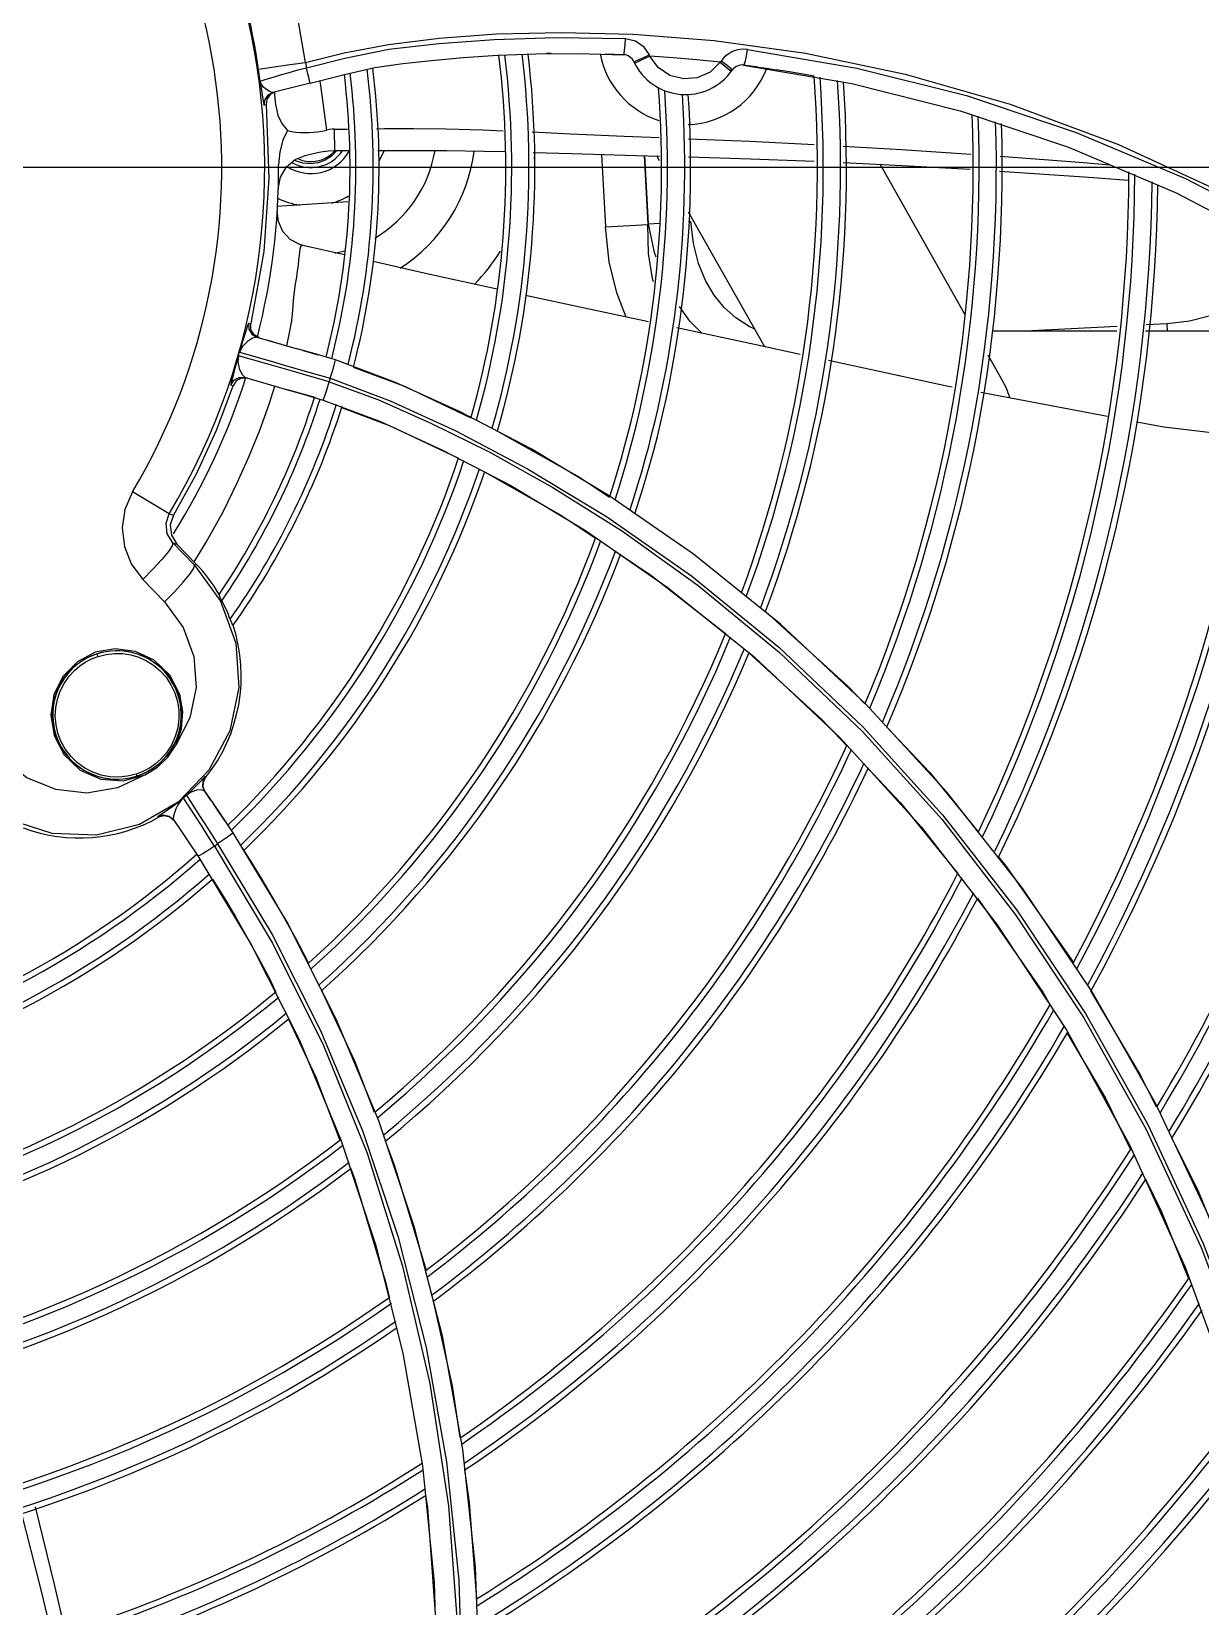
# Model space of a CAD drawing. Header units: metres. Extents: x -367 to 374, y -238 to 224.
# Drawn here: x 350.6291 to 350.7266, y 176.5945 to 176.7259 of the extents above; entities that cross this region are included whole.
import ezdxf
from ezdxf.enums import TextEntityAlignment as Align

# ---------------------------------------------------------------- set-up
doc = ezdxf.new("R2010")
doc.units = ezdxf.units.M
for name, color, linetype in [('ELE-ALIMENTADORES', 160, 'Continuous'), ('LA_BAU_BASES GERAIS_R00$0$ARQ-XREF-ATT', 8, 'Continuous'), ('LA_BAU_BASES GERAIS_R00$0$BASE', 253, 'Continuous'), ('LA_BAU_BASES GERAIS_R00$0$dutos', 31, 'Continuous')]:
    doc.layers.add(name, color=color, linetype=linetype)
doc.styles.add('LA_BAU_BASES GERAIS_R00$0$R60-125-RS', font='romans.shx', dxfattribs={"height": 0.19})
doc.styles.add('LA_BAU_BASES GERAIS_R00$0$R80-100-RS', font='romans.shx', dxfattribs={"height": 0.203})

# ---------------------------------------------------------------- blocks, each defined once
blk = doc.blocks.new('LA_BAU_BASES GERAIS_R00$0$A$C2E3D5B4E')
at = {"layer": 'LA_BAU_BASES GERAIS_R00$0$dutos', "color": 251}
for p, q in [((-16.08210704929115, -1.224286233444843), (-16.07672881059489, -1.224158652324775)), ((-16.07672881059489, -1.224158652324775), (-16.07072268141201, -1.224303552992467)), ((-16.07072268141201, -1.224303552992467), (-16.06395352254867, -1.224827717185406)), ((-16.06395352254867, -1.224827717185406), (-16.05633081612768, -1.225899290889799)), ((-16.10197000985363, -1.227225797603467), (-16.09936262245401, -1.226843598948733)), ((-16.09936262245401, -1.226843598948733), (-16.09804202439727, -1.226660664911549)), ((-16.09804203283602, -1.226660691649784), (-16.09797594110796, -1.227128764614179)), ((-16.09480582853621, -1.227670594648487), (-16.09226344811577, -1.227095263056697)), ((-16.08201142644793, -1.226061652122269), (-16.07883720121163, -1.225944403534129)), ((-16.07755531759631, -1.225922709286067), (-16.07793389097696, -1.225927589888386)), ((-16.07152110691777, -1.226016988860181), (-16.07301415189613, -1.225963675683204)), ((-16.06984566373103, -1.226258089440023), (-16.06936302837084, -1.226036335926153)), ((-16.06931680190064, -1.226132712550395), (-16.06936166711102, -1.226037264322883)), ((-16.06861938781049, -1.22708252851379), (-16.06931883863672, -1.226131794373657)), ((-16.06337593244825, -1.226552233636255), (-16.06344091749907, -1.2266466273947)), ((-16.06287726934306, -1.226915580294815), (-16.06337760180213, -1.226550824248704)), ((-16.06311399137985, -1.226235817372697), (-16.06337593244825, -1.226552233636255)), ((-16.06028952739325, -1.227046376722399), (-16.06149331226152, -1.226882961636591)), ((-16.06149331140386, -1.226882955753069), (-16.0524755032975, -1.228419620525244)), ((-16.06028952724137, -1.227046368517847), (-16.05957908234996, -1.227149072845066)), ((-16.05957908234996, -1.227149072845066), (-16.05878697997241, -1.227268307882412)), ((-16.10183046985912, -1.228242571253475), (-16.10174269892559, -1.228817719619371)), ((-16.0976749349602, -1.228392222889568), (-16.10077017841468, -1.229162541457924)), ((-16.09767501865326, -1.228391997584993), (-16.09480582853621, -1.227670594648487)), ((-16.09685859092133, -1.228252532347767), (-16.09680142250454, -1.228587195538864)), ((-16.06263912453232, -1.227303365025989), (-16.06253697045804, -1.227433235108663)), ((-16.05562163132709, -1.227802036254332), (-16.05656586794794, -1.227633008751297)), ((-16.0524755032975, -1.228419620525244), (-16.04343251409864, -1.230696003836499)), ((-16.10127064226981, -1.229714740161114), (-16.10133810035404, -1.230178806349329)), ((-16.09680142250454, -1.228587195538864), (-16.09630710601277, -1.232320648945176)), ((-16.10151994334456, -1.230223698382986), (-16.10133810035404, -1.230178806349329)), ((-16.04343251409864, -1.230696003836499), (-16.0343968305524, -1.233733027190908)), ((-16.0956396757615, -1.232232378969172), (-16.09454000168171, -1.232217742996625)), ((-16.0343968305524, -1.233733027190908), (-16.02540511824736, -1.237552243137259)), ((-16.09763427675898, -1.235124108232128), (-16.09827879654449, -1.235063551841165)), ((-16.09543417420173, -1.234008225703917), (-16.09587388513091, -1.234469889207219)), ((-16.09560391984223, -1.234007785785877), (-16.09443249874857, -1.234010821676463)), ((-16.09149788306695, -1.234007542876213), (-16.09194718721164, -1.234928752890198)), ((-16.0733464968539, -1.234333274204516), (-16.07302974599725, -1.24037724060662)), ((-16.06980066234337, -1.234436663936947), (-16.06949902895303, -1.240192171864408)), ((-16.06943161973231, -1.240118829609571), (-16.06972930570055, -1.234438642961038)), ((-16.06852448590871, -1.234860564026974), (-16.06874807355598, -1.234465856730537)), ((-15.81678075973832, -1.235418544163338), (-16.42738234087392, -1.235418544163338)), ((-16.10032366759333, -1.237208918675321), (-16.10012650945464, -1.236222232844455)), ((-16.04299724410384, -1.247715756590594), (-16.05010924000408, -1.235160695169441)), ((-16.02540511824736, -1.237552243137259), (-16.01649685823031, -1.242175799303084)), ((-16.09451589332912, -1.238303396956951), (-16.10044775187635, -1.238688160582285)), ((-16.07302974461982, -1.24037726695741), (-16.06949902591487, -1.240192229831052)), ((-16.06949902895303, -1.240192171864408), (-16.06943161973231, -1.240118829609571)), ((-16.06943168877888, -1.240117512131008), (-16.06847318041855, -1.240067278836875)), ((-16.05972820355373, -1.250388956733048), (-16.0660956536517, -1.239148268715951)), ((-16.06609408612621, -1.239942595789842), (-16.06590105760597, -1.239932479593961)), ((-16.09827194651416, -1.24192518605804), (-16.09827982087427, -1.241923419006241)), ((-16.09480237232219, -1.242723887966065), (-16.09827962224017, -1.241923470020708)), ((-16.10280600639908, -1.24840370564624), (-16.10261308904273, -1.2484589280254)), ((-16.1026017122158, -1.248961827651044), (-16.10261309997031, -1.248458974062203)), ((-16.03035955338737, -1.249091352565927), (-16.04072094791263, -1.249091352565927)), ((-16.03032872936956, -1.248689456296859), (-16.03799736702604, -1.249091352565927)), ((-16.01836564392488, -1.249091352565927), (-16.02796254108171, -1.249091352565927)), ((-16.02614814622484, -1.248470361216903), (-16.02791761641583, -1.248563095222096)), ((-16.02611562850279, -1.249091352565927), (-16.02614820883628, -1.248470364499269)), ((-16.10357165259256, -1.250835416998314), (-16.10092526607787, -1.251596528601738)), ((-16.10210809253522, -1.249594667274039), (-16.09874208373276, -1.250561948678921)), ((-16.10005568732004, -1.250184305839582), (-16.10118033459185, -1.249860619470098)), ((-16.09824265103634, -1.250702996179541), (-16.09703370290754, -1.251046033231148)), ((-16.10128663574642, -1.251808746702125), (-16.10365678305971, -1.251132246117493)), ((-16.09053125858463, -1.253355905296019), (-16.09555519130527, -1.251474890035468)), ((-16.03993782640691, -1.253116656380087), (-16.04109668911406, -1.251070874480035)), ((-16.10382687029687, -1.253234262925332), (-16.10410287352079, -1.253654567376259)), ((-16.10338312805925, -1.253001869926891), (-16.10382687029687, -1.253234262925332)), ((-16.10288032515155, -1.253014291499028), (-16.10338312805925, -1.253001869926891)), ((-16.10307378108018, -1.252958875947741), (-16.09955233025721, -1.253969837956618)), ((-16.09598905741632, -1.253015735181805), (-16.09607214166454, -1.253304027154343)), ((-16.10410287352079, -1.253654567376259), (-16.1042957942368, -1.253599232255226)), ((-16.09723592486989, -1.254627333322503), (-16.09955233025721, -1.253969837956618)), ((-16.03113698730658, -1.256201186419901), (-16.04169036247959, -1.254198531056034)), ((-16.07271832696051, -1.262816020234538), (-16.07923413843719, -1.258905684814351)), ((-16.1094230014246, -1.264319070892896), (-16.1124965810036, -1.262486558621902)), ((-16.06568673133825, -1.267687597920201), (-16.07271832696051, -1.262816020234538)), ((-16.10942303833326, -1.264319138789403), (-16.10906461645482, -1.264431526117448)), ((-16.07468755412128, -1.265710981491509), (-16.0678686408346, -1.270426721343654)), ((-16.10912865815953, -1.266736998026943), (-16.10878383249155, -1.266841903319516)), ((-16.10732318941109, -1.268600920184952), (-16.10912865815953, -1.266736998026943)), ((-16.10720002613834, -1.268481982811579), (-16.10878383249155, -1.266841903319516)), ((-16.0584096517091, -1.27353815601208), (-16.06568673133825, -1.267687597920201)), ((-16.10732318941109, -1.268600920184952), (-16.10720002614516, -1.268481982802484)), ((-16.11163805226352, -1.269788617038728), (-16.10981799319234, -1.271667601904198)), ((-16.0678686408346, -1.270426721343654), (-16.0606175547432, -1.276256259607806)), ((-16.10981799320643, -1.271667601888737), (-16.10896994742052, -1.270811640303407)), ((-16.05129594649725, -1.280190249282612), (-16.0584096517091, -1.27353815601208)), ((-16.11392413373324, -1.275573585950667), (-16.11559060792251, -1.275874023965741)), ((-16.0606175547432, -1.276256259607806), (-16.05343179120791, -1.283008447773398)), ((-16.04454045776947, -1.287541672728082), (-16.05129594649725, -1.280190249282612)), ((-16.10888431462672, -1.28362579639969), (-16.10839384885003, -1.282260901402594)), ((-16.05343179120791, -1.283008447773398), (-16.04666358567283, -1.290451094271418)), ((-16.11684350584756, -1.285691557859252), (-16.11513070405135, -1.286447844889778)), ((-16.11325439710754, -1.286587258084808), (-16.11142856365177, -1.286082961737236)), ((-16.11249335732646, -1.286305625328794), (-16.11212685064538, -1.286200899826042)), ((-16.11142856365177, -1.286082961737236), (-16.11040712214754, -1.285455761589844)), ((-16.10611384493996, -1.285699581888991), (-16.10868646786457, -1.288367104881843)), ((-16.10638847240716, -1.286317216594114), (-16.10644191554911, -1.286243567878671)), ((-16.11513070405135, -1.286447844889778), (-16.11325439710754, -1.286587258084808)), ((-16.10642623820786, -1.287519081180733), (-16.10659190555043, -1.287125216663924)), ((-16.10611850559599, -1.287958700882598), (-16.10642742405844, -1.287519916057761)), ((-16.03823725613438, -1.295538705769729), (-16.04454045776947, -1.287541672728082)), ((-16.10769887833067, -1.288239855496329), (-16.10688550728946, -1.289526774394005)), ((-16.10595158004116, -1.288200754807519), (-16.10611850559599, -1.287958700882598)), ((-16.105454989794, -1.288920845985274), (-16.10567180443149, -1.288606449341103)), ((-16.10475583541711, -1.289957210592263), (-16.105454989794, -1.288920845985274)), ((-16.11036188358867, -1.289568155989116), (-16.11031373547075, -1.289638175158586)), ((-16.10984411603977, -1.289510788447558), (-16.11031373547075, -1.289638175158586)), ((-16.10937165283667, -1.289619269373986), (-16.10984411603977, -1.289510788447558)), ((-16.1090044973821, -1.289938862236056), (-16.10937165283667, -1.289619269373986)), ((-16.10411945076748, -1.290921236257134), (-16.09956882908727, -1.29847796308394)), ((-16.04666358567283, -1.290451094271418), (-16.04034830323417, -1.298593911383875)), ((-16.1070328580513, -1.292861130935023), (-16.10256620056498, -1.300290213117194)), ((-16.1056340619416, -1.292051208692726), (-16.10539972806328, -1.291860828467804)), ((-16.1056340619416, -1.292051208692726), (-16.10079539807657, -1.300132429106895)), ((-16.10539972806328, -1.291860828467804), (-16.10084335850115, -1.299421662479915)), ((-16.10580447344728, -1.294786947896398), (-16.10561228764709, -1.295092205504886)), ((-16.03242079246411, -1.304184791839077), (-16.03823725613438, -1.295538705769729)), ((-16.09956882908727, -1.29847796308394), (-16.09549726584419, -1.306508234896398)), ((-16.04034830323417, -1.298593911383875), (-16.0345387055977, -1.30743019683058)), ((-16.10256620056498, -1.300290213117194), (-16.0985632926795, -1.308217650441009)), ((-16.09785841783469, -1.301676950222543), (-16.09889940532685, -1.299703100725026)), ((-16.09785844917496, -1.301676898231278), (-16.09779477481743, -1.301812338157731)), ((-16.10054105468953, -1.30419013393265), (-16.10095751943618, -1.303303737679641)), ((-16.02712897622268, -1.313487605265152), (-16.03242079246411, -1.304184791839077)), ((-16.09549726584419, -1.306508234896398), (-16.09196727276094, -1.314939007322835)), ((-16.0985632926795, -1.308217650441009), (-16.09509856730756, -1.316557153680776)), ((-16.0345387055977, -1.30743019683058), (-16.02928639414677, -1.316956116305562)), ((-16.0224165014688, -1.32343194671256), (-16.02712897622268, -1.313487605265152)), ((-16.09196727276094, -1.314939007322835), (-16.08901208930547, -1.323742176129315)), ((-16.09509856730756, -1.316557153680776), (-16.09221079841154, -1.32527185013231)), ((-16.02928639414677, -1.316956116305562), (-16.02464779322963, -1.327162592158572)), ((-16.0939415153116, -1.319796613945698), (-16.09427796756108, -1.31891818907178)), ((-16.08901208930547, -1.323742176129315), (-16.08666171784625, -1.3328964921281)), ((-16.09221079841154, -1.32527185013231), (-16.08993035709727, -1.334342397006992)), ((-16.02464779322963, -1.327162592158572), (-16.02068329875374, -1.338034064083956)), ((-16.08666171784625, -1.3328964921281), (-16.08494622511944, -1.342381984840983)), ((-16.08993035709727, -1.334342397006992), (-16.08828811796366, -1.343752162075987)), ((-16.08494622511944, -1.342381984840983), (-16.08389647279182, -1.352181550670764)), ((-16.08828811796366, -1.343752162075987), (-16.08731721157847, -1.353481099272074)), ((-16.08785601186401, -1.347250347911256), (-16.08801274218058, -1.346184271983191)), ((-16.08715188476253, -1.356872678089246), (-16.08785601186401, -1.347250347911256)), ((-16.08389647279182, -1.352181550670764), (-16.08354566134403, -1.362271192980813)), ((-16.08731721157847, -1.353481099272074), (-16.08705237644881, -1.363504975654621))]:
    blk.add_line(p, q, dxfattribs=at)
for points in [[(-16.09804203715566, -1.226660666685063), (-16.0987336447638, -1.222807329878094), (-16.09967365805232, -1.219005364966222), (-16.10085842329909, -1.21527080095683)], [(-16.09804203283602, -1.226660691649784), (-16.094824817887, -1.225866081365609), (-16.09112540974229, -1.22516556121144), (-16.08689447358483, -1.22464125236155), (-16.08210704929115, -1.224286233444843)], [(-16.07135779463579, -1.224705213993445), (-16.07715632423879, -1.22460798052515), (-16.0823160104851, -1.22476993717072), (-16.08694058287801, -1.225118324788752), (-16.09108854288843, -1.225594762448679), (-16.09476446068675, -1.226322410976252), (-16.09797594110796, -1.227128764614179)], [(-16.07152110554443, -1.226016983614215), (-16.07147668478774, -1.225921747581822), (-16.07143096741765, -1.225648998046097), (-16.07138917271459, -1.225222519429451), (-16.07135907269912, -1.22470487244999)], [(-16.06936166711102, -1.226037264322883), (-16.06980534528884, -1.225395150224074), (-16.07052241599285, -1.2248995049992), (-16.07135779463579, -1.224705213993445)], [(-16.0611806336974, -1.225580488572348), (-16.0615988603231, -1.225563087285707), (-16.06201918052284, -1.225623664498642), (-16.0624231860802, -1.22576089589046), (-16.06279268377102, -1.225968382123654), (-16.06311399137985, -1.226235817372697)], [(-16.06149331415008, -1.226882957815803), (-16.06142787269482, -1.226792678139361), (-16.06134726889331, -1.226523008292759), (-16.06126044008215, -1.226097770257809), (-16.06118240925252, -1.225579343483957)], [(-16.0611806336974, -1.225580488572348), (-16.0520453930194, -1.227132905116093), (-16.04289133769271, -1.229430931044305), (-16.03373688816146, -1.232499272526809), (-16.02462752141309, -1.236357717392536), (-16.01560932708071, -1.24102544641454), (-16.00670510336568, -1.24653852479031), (-15.99800954058173, -1.252889765674524), (-15.98957389508587, -1.26008918530141), (-15.98139970879311, -1.268200362696632)], [(-16.0979754462428, -1.227128532427457), (-16.09879737644451, -1.227346207183189), (-16.09952551002334, -1.22754505635811), (-16.10015437311267, -1.227724098798433), (-16.10067243540016, -1.227878897740709), (-16.10107984900424, -1.228005887952975)], [(-16.09767497256553, -1.228392071771566), (-16.09769324689341, -1.228298183771301), (-16.09775431745857, -1.228035141605403), (-16.09785309402832, -1.227625488069577), (-16.09797547088738, -1.227128544098093)], [(-16.09226344811577, -1.227095263056697), (-16.08992985137138, -1.226758865625641), (-16.08754882472749, -1.226488942307412), (-16.08490439793059, -1.226248626837958), (-16.08201142644793, -1.226061652122269)], [(-16.07883720121163, -1.225944403534129), (-16.07535245006147, -1.225919719861565), (-16.07152110617471, -1.226016983016677)], [(-16.07065577520098, -1.226595173019348), (-16.07054948491395, -1.226562342644399), (-16.07026348961745, -1.226443305089276), (-16.06984566373103, -1.226258089440023)], [(-16.06931831076645, -1.226131437964511), (-16.06979530086483, -1.226366857346591), (-16.07020803685873, -1.226562053421446), (-16.07049096260471, -1.226686122639592), (-16.0705965905272, -1.226718109473666)], [(-16.06344091749907, -1.2266466273947), (-16.06542253939733, -1.226446726114489), (-16.06738463567899, -1.22627277725104), (-16.06931680190064, -1.226132712550395)], [(-16.06344353573741, -1.226645248058674), (-16.06429937730081, -1.227462440686111), (-16.06536975639983, -1.227938397443438), (-16.06652467815047, -1.228031922760863), (-16.06764547643661, -1.227739293697311), (-16.06861938781049, -1.22708252851379)], [(-16.06344396053964, -1.226645836649993), (-16.06296752223852, -1.227018300326279), (-16.06263912453232, -1.227303365025989)], [(-16.06244428589434, -1.227304523545797), (-16.06254524833093, -1.227184606434719), (-16.06287726934306, -1.226915580294815)], [(-16.05633081612768, -1.225899290889799), (-16.04802273058476, -1.227634584037048), (-16.03924701198048, -1.230141826136503), (-16.03020262092696, -1.233510936262689), (-16.02104307482841, -1.237743507407401), (-16.01199603473879, -1.242794820965798), (-16.0032268977393, -1.248617153775456), (-15.99465382210929, -1.255304080022768), (-15.98628383325877, -1.262916451803619), (-15.97820839720043, -1.271442152955103)], [(-16.10107984900424, -1.228005887952975), (-16.10162131311017, -1.228179289346087), (-16.10176944621207, -1.228225425836797), (-16.10183037536262, -1.228243662483408)], [(-16.10131202739421, -1.228926070463501), (-16.10154310954476, -1.228740346233906), (-16.10172860164448, -1.228513802479654), (-16.10183017003055, -1.228243616260158)], [(-16.05656586794794, -1.227633008751297), (-16.05767728022283, -1.227445048207926), (-16.05878683964102, -1.227268330318736)], [(-16.10174269892559, -1.228817719619371), (-16.10161086992048, -1.229739952883108), (-16.101568100451, -1.230018885614015), (-16.10153863531241, -1.230173842701049), (-16.10151994324815, -1.230223698649468)], [(-16.10077016059631, -1.229162612164771), (-16.10118489713341, -1.229381202374213), (-16.10145134208369, -1.229757205949397), (-16.10151994334456, -1.230223698382986)], [(-16.10077017841468, -1.229162541457924), (-16.10091851388597, -1.229153545529414), (-16.10109702657473, -1.229069704471556), (-16.10131202739421, -1.228926070463501)], [(-16.10058437863881, -1.229116224617144), (-16.101000204304, -1.22933345248174), (-16.10127064226981, -1.229714740161114)], [(-16.10133810025309, -1.230178806342963), (-16.10110284396114, -1.236306306830272), (-16.10152950136944, -1.242423460678481), (-16.10261200695277, -1.248454339799252)], [(-16.10052584977939, -1.230276529834271), (-16.10035928278603, -1.231061624205438), (-16.10002000412987, -1.231765663338308), (-16.09954415399216, -1.232340987484974)], [(-16.09954415399216, -1.232340987484974), (-16.09993980374475, -1.233149412803584), (-16.10020153905089, -1.234111666204342), (-16.10029628527627, -1.235207596030421)], [(-16.09954415413222, -1.232340987394934), (-16.09921466501646, -1.232415049714007), (-16.09886402590428, -1.232467625764627), (-16.0985003601636, -1.23250002478261), (-16.09813597367929, -1.232513421213014), (-16.09777243096642, -1.232509595393537), (-16.09741065474236, -1.23248945525728), (-16.0970443926476, -1.232452302667923), (-16.09667682098871, -1.232396957897151), (-16.09630713627166, -1.232320605299435)], [(-16.09563969762576, -1.232232396948973), (-16.09583791530258, -1.232242347255749), (-16.09606053055722, -1.232270741594846), (-16.09630719392862, -1.232320513940692)], [(-16.09560379180948, -1.234007706504315), (-16.09561039211985, -1.23342344862948), (-16.09562230741358, -1.232831674201122), (-16.0956396757615, -1.232232378969172)], [(-16.09211930789843, -1.232188498394578), (-16.09147263594969, -1.232181132155063), (-16.08902935632614, -1.232179353375329), (-16.08630415328616, -1.232214473141255), (-16.0832654477922, -1.232295453198901), (-16.081558493393, -1.232361437585212)], [(-16.07913735458578, -1.232460425346915), (-16.07592020099219, -1.232609807409688), (-16.07146969653286, -1.232813185529892), (-16.06854350299773, -1.232930623017353)], [(-16.0661077302716, -1.233028571803231), (-16.06096662059599, -1.233237656128665), (-16.05560340327338, -1.233503403535622)], [(-16.05317515812158, -1.233641626166616), (-16.04830881961152, -1.233932226470358), (-16.04253703061113, -1.234319650768782)], [(-16.10012650945464, -1.236222232844455), (-16.09963109153841, -1.235370861617128), (-16.09891498263096, -1.234750683107166), (-16.09808433593071, -1.234416648044032)], [(-16.09827879654449, -1.235063551841165), (-16.09889400549082, -1.234860615808145), (-16.09898118494857, -1.234808016920113)], [(-16.09808435769128, -1.234416543250234), (-16.09741306072601, -1.234263224764334), (-16.09676496653037, -1.23412805973993), (-16.09615404814622, -1.234037487486319), (-16.09560391984223, -1.234007785785877)], [(-16.09587388513091, -1.234469889207219), (-16.09640714759325, -1.234820061714061), (-16.09699995236087, -1.235040228050536), (-16.09763427675898, -1.235124108232128)], [(-16.09200497319034, -1.234008768835054), (-16.09147655780725, -1.234007491321506), (-16.08901002411358, -1.234006618767751), (-16.08624827822587, -1.234022585957689), (-16.08317514866849, -1.234065670836287), (-16.081460440706, -1.234104482030205)], [(-16.07904692835609, -1.234163639601945), (-16.07581711600778, -1.234258395784025), (-16.07138457334258, -1.234392735303743), (-16.06852831518563, -1.234471951570129)], [(-16.06610474808258, -1.234539764226326), (-16.0609068491508, -1.234694554597525), (-16.05559894074122, -1.234899193609351)], [(-16.0531797868166, -1.235010298892746), (-16.04826931297703, -1.235250815328698), (-16.04258033220185, -1.235580093346186)], [(-16.0400844877995, -1.234491704406253), (-16.03312845650316, -1.235011592498893), (-16.03095428768984, -1.235195241968256)], [(-16.04013637112348, -1.235729390697713), (-16.0330828872452, -1.236200205126522), (-16.02939258676315, -1.236483354253039)], [(-16.09827194651416, -1.24192518605804), (-16.09852456108229, -1.2418514521475), (-16.09932318802612, -1.241421705951041), (-16.09994315051654, -1.240758375620032), (-16.10031816996025, -1.239931928214617), (-16.10040914673664, -1.239028725443575)], [(-16.06902846452203, -1.244964348889596), (-16.06910445140511, -1.244700269026623), (-16.06942440357352, -1.242597009484314), (-16.06949902893211, -1.240192171840761)], [(-16.068784513639, -1.242918222865853), (-16.06892633867301, -1.24251899192285), (-16.06943161930894, -1.240118829182109)], [(-16.06056763537345, -1.248907077636147), (-16.06102508390268, -1.248697457582864), (-16.06214328407532, -1.247964578498511), (-16.06311323544151, -1.247094810658098), (-16.06395789694898, -1.246068165847362), (-16.06468496792559, -1.244852805098787), (-16.06527312691196, -1.243422125932454), (-16.06568934347024, -1.241776677441237), (-16.06590105779651, -1.239932475945977)], [(-16.07130252575007, -1.247906992757351), (-16.07208003286496, -1.245893521802543), (-16.07270350371073, -1.243301283436892), (-16.07302974599725, -1.24037724060662)], [(-16.09827982087427, -1.241923419006241), (-16.09832263868793, -1.241919148251952), (-16.09840723539446, -1.241953365074266), (-16.09846857120965, -1.242054896450725), (-16.0985141310166, -1.242227901205013), (-16.09855251749332, -1.242468008444746), (-16.09858988378983, -1.242771064358465), (-16.09862984067604, -1.243136882351507), (-16.09867735847138, -1.243561497494454), (-16.09873601377012, -1.244038453518158), (-16.09881103331782, -1.244563820370502), (-16.09890210286085, -1.245134942568882), (-16.09899124153026, -1.245779148560075), (-16.09907646432066, -1.246531337455679), (-16.09914659881588, -1.247323302416305), (-16.09923274358925, -1.24821084228978), (-16.09940960393078, -1.249233310193347), (-16.09964839032682, -1.250301398084673)], [(-16.08206267156265, -1.245581868743727), (-16.08767804770923, -1.24436381532513), (-16.09241371172766, -1.243273726732411)], [(-16.01778274149456, -1.244204119161338), (-16.01811608777734, -1.24471310065536), (-16.01898667942942, -1.245682986609324), (-16.02001332414557, -1.24652803807993), (-16.02122803631619, -1.247254293740923), (-16.02265738757796, -1.24784201734991), (-16.02430193554756, -1.248258333586534), (-16.02614814622484, -1.248470361216903)], [(-16.06942722987878, -1.248308973715837), (-16.07478257357479, -1.247161023554042), (-16.07969846433707, -1.246094698270724)], [(-16.06499484978121, -1.249259081073149), (-16.06597147486991, -1.24824196769049), (-16.06684078744638, -1.247031931625031)], [(-16.10280655387487, -1.248406021517155), (-16.10289972373357, -1.248635693653966), (-16.10306444162143, -1.249176776860338), (-16.10329704283549, -1.249956131592342), (-16.10357164527159, -1.25083551864526)], [(-16.10280600639908, -1.24840370564624), (-16.10279457772458, -1.248907050249443), (-16.10254147500746, -1.249338906519085), (-16.10210838638795, -1.249594583196711)], [(-16.10191518645388, -1.249649919158117), (-16.1023483582444, -1.249394124288926), (-16.1026017122158, -1.248961827651044)], [(-16.05678476411913, -1.25102307032256), (-16.06059957632897, -1.250201234399071), (-16.06706720802094, -1.248814858610501)], [(-16.10210808199645, -1.249594239746045), (-16.10247955894829, -1.249670176128063), (-16.10290310230766, -1.249950642244301), (-16.10332008383148, -1.250369278583719), (-16.10357164491279, -1.25083540033728)], [(-16.09555519130527, -1.251474890035468), (-16.09724450394424, -1.250984888319806), (-16.09874208373276, -1.250561948678921)], [(-16.10365672966009, -1.251132240006598), (-16.10375856017481, -1.251529973167351), (-16.10388370524515, -1.252000777980072), (-16.10402129794466, -1.252503180744213), (-16.10415086434705, -1.252972038768064), (-16.10424749054346, -1.253333578775425), (-16.10429458835961, -1.253539880227152), (-16.10429505015554, -1.253597038413943)], [(-16.10365672895387, -1.251132264368323), (-16.10369255492969, -1.251629955365104), (-16.10357741223197, -1.25218317331354), (-16.10337069222487, -1.252659248696261), (-16.10307409336974, -1.252959210720007)], [(-16.09607180744388, -1.253303200098969), (-16.09800267426726, -1.252747294620065), (-16.09972233172448, -1.25225808863587), (-16.10128663574642, -1.251808746702125)], [(-16.10092526607787, -1.251596528601738), (-16.09945199707136, -1.252021915852936), (-16.09778492607484, -1.252495596055894), (-16.09598866341594, -1.253014800104836)], [(-16.0959886401215, -1.253014807154329), (-16.09581258622438, -1.252426798416934), (-16.09566898034973, -1.251929683252172), (-16.09557856390438, -1.251595430635177), (-16.09555509251959, -1.251474615753693)], [(-16.09406617654531, -1.252083139969443), (-16.08979219750063, -1.253675793993068), (-16.0842493570467, -1.256303154409295)], [(-16.04408581631742, -1.253743959090286), (-16.04466559224375, -1.253633938235623), (-16.05442529925949, -1.251531376594983)], [(-16.1042957942368, -1.253599232255226), (-16.10401987781142, -1.253178931466834), (-16.10357651815229, -1.252946526383028), (-16.10307378108018, -1.252958875947741)], [(-16.09656710649506, -1.254825717463689), (-16.09651942572964, -1.254712067073058), (-16.09640874430352, -1.254383591548219), (-16.09625179199111, -1.253890177553956), (-16.09607136244767, -1.253303334611417)], [(-16.09607214166454, -1.253304027154343), (-16.09201753289472, -1.254780494836893), (-16.08758291385493, -1.256744141479146), (-16.08271897415671, -1.259157067875719), (-16.07740666362088, -1.262120503030644), (-16.0716054823738, -1.265776290518886), (-16.06529806803019, -1.270297120098519), (-16.0585093486502, -1.275881506073972), (-16.05157720141688, -1.282482160191364), (-16.04496681784303, -1.289799355738694), (-16.03879610424201, -1.297759747167845), (-16.03309708626739, -1.306374136738384), (-16.02792184515329, -1.315630801350096), (-16.02332034213168, -1.325523948422131), (-16.01934938469367, -1.336037331144041), (-16.01606335232782, -1.347153162557049), (-16.01351810828692, -1.358845189182546), (-16.01177038787455, -1.371079932997134)], [(-16.09598905741632, -1.253015735181805), (-16.09097682277343, -1.254895613253836), (-16.08551466656627, -1.257401758587264), (-16.07951669342447, -1.260556321217962), (-16.07295012397981, -1.264529509460488), (-16.06585302993062, -1.269498091721005), (-16.05856241056154, -1.275433956832501), (-16.05152059565626, -1.28210947908218), (-16.04489291762502, -1.289419369242466), (-16.03869309460833, -1.297387551906183), (-16.03297027955705, -1.306004598473635), (-16.02776730322239, -1.315272783808439), (-16.02313920928827, -1.325179102396476), (-16.01914565098105, -1.335699205305616), (-16.01584024891054, -1.346811775356116), (-16.01327262522773, -1.358510731350805)], [(-16.07923413843719, -1.258905684814351), (-16.08515953986353, -1.255808585842431), (-16.09053125858463, -1.253355905296019)], [(-16.10410442195553, -1.253659134435736), (-16.10550468073689, -1.257359459000043), (-16.10716129831326, -1.260957639597734), (-16.10906462534194, -1.264431535437041)], [(-16.10736209658899, -1.268382921310774), (-16.10632900143673, -1.26669271676991), (-16.10492671292241, -1.264139899687223), (-16.10376675321186, -1.261743660747641), (-16.10276109521101, -1.259501515291674), (-16.10186397662847, -1.257340085750627), (-16.10107367795808, -1.255170099241411), (-16.10059919860896, -1.253669348678784)], [(-16.09973697220585, -1.253917597977932), (-16.09824140150931, -1.254340733578545), (-16.09656701466656, -1.25482543833067)], [(-16.09656701466656, -1.25482543833067), (-16.09179228897074, -1.256623692930305), (-16.08660889300018, -1.258995918566768)], [(-16.09503606435055, -1.255453033226047), (-16.09098882352009, -1.256972188311636), (-16.0852920841653, -1.25968896457988)], [(-16.0820462785473, -1.257416359687056), (-16.07519159883486, -1.261266752456038), (-16.07268931320505, -1.262926003062319)], [(-16.01942010204357, -1.257932254035666), (-16.02642980566998, -1.257094442121968), (-16.02868890760419, -1.256665744902136)], [(-16.08660889300018, -1.258995918566768), (-16.0809277713015, -1.26196870447319), (-16.07468755412128, -1.265710981491509)], [(-16.08311691502331, -1.260817953397861), (-16.07668284089686, -1.264457661619133), (-16.0738654122506, -1.266338865027762)], [(-16.11249629800704, -1.26248606836424), (-16.11312349996933, -1.263948497710487), (-16.11334615845271, -1.265492587177221), (-16.11316491412481, -1.267045169978417), (-16.11259525087326, -1.268493924613438), (-16.11163805226352, -1.269788617038728)], [(-16.10912865918772, -1.266736999719512), (-16.10959335062034, -1.265984122504676), (-16.10969003455875, -1.265111805347885), (-16.10942303833326, -1.264319138789403)], [(-16.10906461645482, -1.264431526117448), (-16.10933494691744, -1.26525125251618), (-16.10923534449557, -1.266106178531743), (-16.10878383406225, -1.266841904835644)], [(-16.10912877120336, -1.266736881312397), (-16.10918039988519, -1.26697753720299), (-16.10949745406606, -1.267456189008669), (-16.11004950547385, -1.268127586178423), (-16.11078555106405, -1.268929697865758), (-16.11163804859461, -1.269788620826773)], [(-16.07179228775976, -1.267723094884502), (-16.06914647987287, -1.269489706726461), (-16.06300513343649, -1.274294092818934)], [(-16.10896994742052, -1.270811640303407), (-16.10825702858028, -1.27003191376815), (-16.10770482695807, -1.269357344682874), (-16.10737662972861, -1.268858472312502), (-16.10732318941564, -1.268600920177676)], [(-16.10732318941109, -1.268600920184952), (-16.10513267941315, -1.271612277068641), (-16.10386220600049, -1.275105015192537), (-16.10360475617563, -1.278801903312058), (-16.10437394503788, -1.282423547212318), (-16.10611384493996, -1.285699581888991)], [(-16.10981799319234, -1.271667601904198), (-16.10827091644433, -1.273792483062323), (-16.10737873250037, -1.276234452464166), (-16.1071877374593, -1.278809029907904)], [(-16.10502850900366, -1.271576562483176), (-16.10516508028968, -1.27128617283114), (-16.10524321716412, -1.271111770771029), (-16.10526166523778, -1.271044617777704)], [(-16.10409779937436, -1.273619998595393), (-16.10413117728967, -1.273575994118517), (-16.10420908025935, -1.273405324721068), (-16.10433780145968, -1.273107165652334)], [(-16.05967497048869, -1.272471891075554), (-16.05276475875417, -1.278732580904659), (-16.05138713245333, -1.280183491589639)], [(-16.10857477922082, -1.279827320578704), (-16.10867944804431, -1.279457595681095), (-16.10881037895388, -1.279096199854109), (-16.10896690980098, -1.278745030420112), (-16.10914823713892, -1.278405930540146), (-16.10935341906043, -1.278080680950268), (-16.10958138166461, -1.277770986410985), (-16.10983092507877, -1.277478465959291), (-16.11010073217449, -1.277204641601827), (-16.1103893781742, -1.276950928786107), (-16.11069533949058, -1.276718629440154), (-16.111017001238, -1.276508926641952), (-16.11135266768406, -1.276322877677273), (-16.11170058172138, -1.276161404706443), (-16.11205893034412, -1.276025295765692), (-16.11242585432001, -1.275915202613476), (-16.11279945518572, -1.275831639597243), (-16.11317781494063, -1.275774980244648), (-16.11355900239005, -1.275745459362668), (-16.11394109412868, -1.275743174447314), (-16.1143221603902, -1.275768089119708), (-16.11470028024178, -1.275820032025592), (-16.11507357200753, -1.2758987028771), (-16.1154401347585, -1.276003659874448)], [(-16.11067151913994, -1.276536717483111), (-16.11222596375137, -1.275797968910126), (-16.11392413373324, -1.275573585950667)], [(-16.1154401347585, -1.276003659874448), (-16.11579815320647, -1.276134342436933), (-16.11614590624731, -1.276290093534669), (-16.11648166848636, -1.276470123872684), (-16.11680377683115, -1.276673531907079), (-16.11711063941902, -1.27689931136473), (-16.11740072489556, -1.277146343477114), (-16.11767257156771, -1.27741339773246), (-16.11792485196838, -1.277699200230643), (-16.11815627842907, -1.278002341685976), (-16.11836564602709, -1.278321299100469), (-16.11855188484924, -1.278654508900843), (-16.11871402971474, -1.279000335430908), (-16.11885121580781, -1.279357049862199), (-16.1189627016588, -1.279722865707924), (-16.11904787213962, -1.280095945294022), (-16.11910624116626, -1.280474401700928), (-16.11913745689344, -1.280856301235588), (-16.11914130832201, -1.281239690997324), (-16.11911772583471, -1.281622604093798), (-16.11906678492733, -1.282003053996675), (-16.11898871253197, -1.282379044919878), (-16.11888388758734, -1.282748599480954), (-16.11875283997733, -1.28310977089194), (-16.11859624366934, -1.283460664763595), (-16.11841491286305, -1.283799444848853), (-16.1182098031295, -1.28412433361126), (-16.11798200388466, -1.284433630503088), (-16.1177327118553, -1.284725744922696), (-16.11746322672798, -1.284999189032249), (-16.11717494403683, -1.28525257940845)], [(-16.11559060792251, -1.275874023965741), (-16.11708036933351, -1.276660039954265), (-16.11826755729908, -1.277863928454906), (-16.11904039920182, -1.279388102034943)], [(-16.1121742459095, -1.286033855509856), (-16.11289738904907, -1.286212112312285), (-16.1136364460981, -1.286284395152222), (-16.1143787773658, -1.28624986762469), (-16.11510725349581, -1.286109442738677), (-16.11580412533112, -1.285867770089396), (-16.11646396790093, -1.28552649781858), (-16.11707173522655, -1.285090964873859), (-16.11761166497763, -1.284570605927627), (-16.11806953008181, -1.283979026690474), (-16.11843557358043, -1.283330672362979), (-16.1187071570107, -1.282627995267546), (-16.11887053863393, -1.281913225194046), (-16.1189308071821, -1.281199392928727), (-16.11889221520778, -1.280488366371799), (-16.1187572430149, -1.279793533154304), (-16.1185203074856, -1.279104219902081), (-16.11819269969783, -1.278461871778461), (-16.1177743156245, -1.277865814217591), (-16.11733454672776, -1.277389476663927), (-16.11688048043698, -1.27700336058632), (-16.11643123472231, -1.276699666102729), (-16.11589942114779, -1.276420281935032), (-16.11536519691663, -1.276213118130443)], [(-16.11536517520426, -1.276213187636756), (-16.11538253228446, -1.27615999217295), (-16.11540036576525, -1.276107092744212), (-16.11541576410264, -1.27606316894952), (-16.11542768090339, -1.276030964814424), (-16.11543596973843, -1.276010721938917), (-16.11544012863123, -1.276003685505827)], [(-16.11536519691663, -1.276213118130443), (-16.11468914338229, -1.276042738756303), (-16.11399957917092, -1.275965149452247), (-16.11330634790056, -1.275980672239427), (-16.1126224913919, -1.276088716555648), (-16.11195826752646, -1.276287644965748), (-16.11132338413654, -1.276575556790419), (-16.11072439927375, -1.276952687207711), (-16.11017391062114, -1.277416624754267), (-16.10968892055371, -1.2779582699456), (-16.10927780271322, -1.27857499042301), (-16.10895721561064, -1.279249372661695), (-16.10873725157899, -1.27996301309912), (-16.10862293910532, -1.280696004058598), (-16.10861467666973, -1.281434882978544), (-16.10871314663791, -1.282173024095471), (-16.1089238902091, -1.282908706354362), (-16.10924276548985, -1.283608173050823), (-16.10966535486114, -1.284257186711045), (-16.11012007019917, -1.284776532837611), (-16.11059490395155, -1.285195717319482), (-16.11107168186163, -1.285525963560474), (-16.11162678329538, -1.285821043227486), (-16.1121742459095, -1.286033855509856)], [(-16.10853731152793, -1.279391861801457), (-16.10938318887156, -1.277766585565303), (-16.11067151913994, -1.276536717483111)], [(-16.06105717852734, -1.275925859525785), (-16.05496831252276, -1.281473473207086), (-16.05291523370806, -1.283647020824617)], [(-16.11904039920182, -1.279388102034943), (-16.11931010796025, -1.281103388236886), (-16.11903821310716, -1.282803811544625)], [(-16.1071877374593, -1.278809029907904), (-16.10770216275569, -1.281333619280929), (-16.10888416753141, -1.283625544044014)], [(-16.10839384885003, -1.282260901402594), (-16.10827574742825, -1.280815962950953), (-16.10853731147972, -1.279391861785086)], [(-16.11212685064538, -1.286200899826042), (-16.11176871959515, -1.286070399438984), (-16.11142083552477, -1.285914815739204), (-16.11108491997265, -1.28573493257926), (-16.11076265947531, -1.285531662454275), (-16.11045565922177, -1.285306023677265), (-16.1101653930491, -1.285059088977221), (-16.10989339230764, -1.284792146275038), (-16.10964105941366, -1.284506573358783), (-16.10940962158429, -1.284203754993257), (-16.10920018802835, -1.283885101317253), (-16.10901380869336, -1.283552120584943), (-16.10885146120745, -1.283206428570963), (-16.10871403911187, -1.282849771654298), (-16.10860230797061, -1.282483966633379), (-16.10851689488618, -1.282110872749115), (-16.1084582901558, -1.281732389168326), (-16.1084268453169, -1.28135043924857), (-16.10842277385018, -1.280966979193806), (-16.10844614660573, -1.280583984050907), (-16.10849688888766, -1.280203438493743), (-16.10857477922082, -1.279827320578704)], [(-16.04957690390438, -1.282090017288908), (-16.04599196519575, -1.285865660856587), (-16.04193642872451, -1.290835174730717)], [(-16.11903821310716, -1.282803811544625), (-16.11818972031506, -1.284426568070273), (-16.11684350584756, -1.285691557859252)], [(-16.11040712214754, -1.285455761589844), (-16.10954665061536, -1.284624731754491), (-16.10888431462672, -1.28362579639969)], [(-16.11142856361948, -1.28608296172996), (-16.11375212504117, -1.287181737781509), (-16.11630544644913, -1.287610635478529), (-16.1188884321291, -1.287324786550641), (-16.12129860804316, -1.286341047152462), (-16.12334732007139, -1.284732721000807)], [(-16.11717494403683, -1.28525257940845), (-16.11686935354146, -1.28548463600481), (-16.11654805068201, -1.285694177220364), (-16.11621271945478, -1.285880139318294), (-16.11586510776397, -1.286041591696346), (-16.11550702299928, -1.28617773630566), (-16.11514032214836, -1.28628791089676), (-16.11476690352038, -1.286371591245995), (-16.11438868629966, -1.286428394971779), (-16.11400760705237, -1.286458079442752), (-16.11362560634143, -1.286460541765052), (-16.11324462946141, -1.286435818014695), (-16.11286658787731, -1.28638407959869), (-16.11249335732646, -1.286305625328794)], [(-16.11217427029169, -1.286033781173217), (-16.11215783912849, -1.286086063531627), (-16.11214352533943, -1.286133518929717), (-16.11213308197512, -1.286170462139751), (-16.11212760521948, -1.286192789161476), (-16.11212688239721, -1.286200812344475)], [(-16.10644191491656, -1.28624356838435), (-16.1065659686119, -1.286370238386269), (-16.10689371886247, -1.286731723482887)], [(-16.10644191554911, -1.286243567878671), (-16.10663277246977, -1.286629688581968), (-16.10664445180919, -1.287053976483264), (-16.10648041116883, -1.287442392918535)], [(-16.10659190555043, -1.287125216663924), (-16.10657839453324, -1.286699344984015), (-16.10638813152582, -1.286316880802303)], [(-16.05112542934921, -1.285541845789965), (-16.0484063571148, -1.288420465416209), (-16.04363908341747, -1.294290721627192)], [(-16.10689371886247, -1.286731723482887), (-16.10738713287037, -1.28724028035839), (-16.10798820257151, -1.287795013412222)], [(-16.10713795239235, -1.287369921369361), (-16.10759847140343, -1.287531834353729), (-16.10798820258105, -1.287795013412222)], [(-16.10648017247513, -1.287442225267739), (-16.10674274967141, -1.287331672306834), (-16.10713795239235, -1.287369921369361)], [(-16.10648051070893, -1.28744246161358), (-16.10580427771811, -1.288411932482347), (-16.10500426385079, -1.289586631067039), (-16.10411925244625, -1.290921106681424)], [(-16.10868646786457, -1.288367104881843), (-16.1118967958032, -1.290224258189198), (-16.11549020549228, -1.291124455651413), (-16.11919759440298, -1.291000000822976), (-16.12273776333768, -1.289853445317647), (-16.12583064726459, -1.287766004813136)], [(-16.10824563212691, -1.288020310480249), (-16.10864749859957, -1.288360881509732), (-16.10911408584388, -1.288723004296742), (-16.10957291299565, -1.28904912430761), (-16.10994128530047, -1.289293032297508), (-16.11018841358418, -1.28945038138562), (-16.1103233175013, -1.289537323613047), (-16.11036193344853, -1.28956818393425)], [(-16.10824566984957, -1.288020295991998), (-16.10849501746316, -1.288282420933399), (-16.10870681982988, -1.288595563052411), (-16.10886983136334, -1.288937521636115), (-16.10899195090542, -1.289261971032545), (-16.10907014538407, -1.289532540055632), (-16.10909350621387, -1.289734682349888), (-16.10905410497753, -1.289868257520254)], [(-16.10772786177859, -1.288798562600903), (-16.1079455111485, -1.288465723789784), (-16.1081057416668, -1.28822451190598), (-16.10820719503818, -1.288074987080734), (-16.10824569806618, -1.288020233174109)], [(-16.10798820257151, -1.287795013412222), (-16.10807336948301, -1.28787084476761), (-16.10815918143453, -1.287945945630497), (-16.10824563212691, -1.288020310480249)], [(-16.10798829034957, -1.287794915681559), (-16.10794984103177, -1.287851923785354), (-16.10785124644872, -1.288002455549474), (-16.10769887833067, -1.288239855496329)], [(-16.10563334880453, -1.29205105367663), (-16.10619257184544, -1.291176101919234), (-16.106684461442, -1.290412636902772), (-16.10772786177859, -1.288798562600903)], [(-16.11036188358867, -1.289568155989116), (-16.1098926988011, -1.289441015402815), (-16.10942076194397, -1.289549229784541), (-16.10905391736014, -1.28986802978369)], [(-16.10905390263997, -1.289868049570657), (-16.10845869089735, -1.290729136760717), (-16.10777819573377, -1.291734182680273), (-16.1070328580513, -1.292861130935023)], [(-16.10688550728946, -1.289526774394005), (-16.10646294918706, -1.290190359958331), (-16.10596515128691, -1.290969868713262), (-16.10539887959794, -1.291860757240727)], [(-16.10411925244625, -1.290921106681424), (-16.10420241040765, -1.29101518259148), (-16.10447367100733, -1.291225985137032), (-16.10489235736304, -1.291522131502177), (-16.10539863333906, -1.291861148250689)], [(-16.10563316736761, -1.292051340348451), (-16.10614489002683, -1.292378100157919), (-16.10658603249931, -1.292644586713038), (-16.10690436129835, -1.29281854712525), (-16.10703299345096, -1.292861259009157)], [(-16.09889940532685, -1.299703100725026), (-16.09988448819831, -1.297911689972977), (-16.10081181096893, -1.296287222824219), (-16.10168107539221, -1.294814984920492), (-16.10249914151109, -1.293471521483013), (-16.10327830423057, -1.292227319225901)], [(-16.04022869684968, -1.292927770199356), (-16.03963818542888, -1.293651362437856), (-16.03398158280152, -1.301750541437912)], [(-16.10561228764709, -1.295092205504886), (-16.1047961837412, -1.296426371615496), (-16.10392700325474, -1.297892810487326), (-16.10299387098758, -1.299522761767264)], [(-16.04197902644728, -1.296390650486217), (-16.03653523132471, -1.304221633912391), (-16.03593129143201, -1.305245033526887)], [(-16.10084335850115, -1.299421662479915), (-16.09678991652663, -1.307420417288711), (-16.09326988995599, -1.315841265184361), (-16.09031917803077, -1.324665543261915), (-16.08797590532595, -1.333867501508109), (-16.08627709154825, -1.343418310847198), (-16.08525812287962, -1.353287736128266), (-16.08495309592809, -1.363451468926257), (-16.08539737751107, -1.373884369100494)], [(-16.10299387098758, -1.299522761767264), (-16.10200172595478, -1.301324378174911), (-16.10095760859622, -1.303303729977131)], [(-16.10079539807657, -1.300132429106895), (-16.09655112542669, -1.308667647236405), (-16.09291870990273, -1.31766497140751), (-16.08994565821104, -1.327077253799587), (-16.08766734647588, -1.336882029409651), (-16.08611944618497, -1.347064269421651), (-16.08534192976185, -1.357596323389487), (-16.08537525925294, -1.368436246919998), (-16.08626073156802, -1.379564114202992)], [(-16.09672568936412, -1.304086359591281), (-16.09396783318198, -1.309952517487261), (-16.09232419533464, -1.314239939258812)], [(-16.03254074557162, -1.304121286659836), (-16.02836479226971, -1.311165362263353), (-16.02705938860299, -1.313793962727402)], [(-16.09518780169265, -1.316542752640714), (-16.09717520539107, -1.311353948449948), (-16.09948119785486, -1.306445914600488)], [(-16.03453150549285, -1.307617025184015), (-16.03131167104493, -1.313073159753628), (-16.02922687166256, -1.317290417284937)], [(-16.02578789702238, -1.316354276787649), (-16.02353999681281, -1.320880716910949), (-16.02203334526939, -1.324576317699837)], [(-16.09140554202031, -1.316636242206812), (-16.09064325181544, -1.318624672709745), (-16.08798947663126, -1.327429333209409)], [(-16.09105371405394, -1.32966605340215), (-16.09128968613004, -1.328606338029829), (-16.0939415153116, -1.319796613945698)], [(-16.02796924534141, -1.319834419418555), (-16.02662662516741, -1.322550352230508), (-16.02438881430317, -1.328065274299377)], [(-16.08739921943152, -1.329989734644812), (-16.08581885417198, -1.337073740194398), (-16.08518242095761, -1.341389757937293)], [(-16.08478832432547, -1.344062352681874), (-16.08438381486349, -1.346805562766974), (-16.08379299363696, -1.354824199163602)], [(-16.12180208557447, -1.34751638811548), (-16.12014128602004, -1.354078376662699), (-16.11921811388993, -1.357885377171158)], [(-16.12061726412867, -1.347147550219859), (-16.1190049192478, -1.353741400564729), (-16.11810445718038, -1.357585000801635)]]:
    blk.add_lwpolyline(points, dxfattribs=at)
blk.add_circle((-16.11378520622884, -1.281097006145217), 0.005376206838320744, dxfattribs=at)
for centre, radius, start, end in [((-16.15789638421757, -1.235418544163338), 0.141050711227363, 4.540470435859683, 30.11523588820144), ((-16.15789638421757, -1.235418544163338), 0.1424907855106043, 4.196556157269571, 29.80123550488889), ((-16.15789638421757, -1.235418544163338), 0.1429827935236297, 4.078855840764435, 29.69358001041024), ((-16.15789638421757, -1.235418544163338), 0.05643500052730971, 329.1959177691438, 58.80406251834805), ((-16.15789638421757, -1.235418544163338), 0.05285659408786075, 329.1966097504113, 46.29172287787106), ((-16.15789638421757, -1.235418544163338), 0.05652327059473659, 7.293729625108508, 20.05360573871145), ((-16.15789638421757, -1.235418544163338), 0.06598214509611659, 345.4731590281941, 7.218332605575639), ((-16.15789638421757, -1.235418544163338), 0.0765577895421751, 344.1982175282824, 7.024003477555577), ((-16.15789638421757, -1.235418544163338), 0.07705017227665602, 344.1283959202574, 6.996760974248919), ((-16.15789638421757, -1.235418544163338), 0.07849024655989735, 343.9201108690255, 6.909561785908432), ((-16.15789638421757, -1.235418544163338), 0.0789822545706227, 343.847650037165, 6.877349882619792), ((-16.06634701528674, -1.224596832747636), 0.00725006105304571, 190.7960463125971, 252.2051510168996), ((-16.07156335595528, -1.227016098524189), 0.001000008421823552, 24.88121127144038, 87.57854955700799), ((-16.06634701528674, -1.224596832747636), 0.00475003999963684, 204.8812099539504, 325.2473105925727), ((-16.06634701528674, -1.224596832747636), 0.00725006105304571, 271.8752342826358, 339.3380504847578), ((-16.06162265946068, -1.227874563499142), 0.001000008421823552, 82.56814732402522, 145.2473100718085), ((-16.15789638421757, -1.235418544163338), 0.063557680067669, 345.5834973731584, 7.000532095213723), ((-16.15789638421757, -1.235418544163338), 0.0640500628021499, 345.5686584789519, 7.054538697563062), ((-16.15789638421757, -1.235418544163338), 0.06549013708539124, 345.5038915872972, 7.186987446333058), ((-16.15789638421757, -1.235418544163338), 0.1025580084911873, 339.8023283224207, 4.259352527877489), ((-16.15789638421757, -1.235418544163338), 0.1030503912256682, 339.7085648490013, 4.187477877015261), ((-16.15789638421757, -1.235418544163338), 0.1044904655089096, 339.4323949432953, 3.973981457872486), ((-16.15789638421757, -1.235418544163338), 0.1049824735219349, 339.3374527962745, 3.8999890347466), ((-16.15789638421757, -1.235418544163338), 0.05760048505701627, 5.121629077593295, 6.280071272072387), ((-16.15789638421757, -1.235418544163338), 0.08955789901668121, 342.1555701086659, 4.246355680955885), ((-16.15789638421757, -1.235418544163338), 0.09005028175116211, 342.0713875686014, 4.0733304281465), ((-16.15789638421757, -1.235418544163338), 0.09149035603440345, 341.8225648851043, 3.809689775498899), ((-16.15789638421757, -1.235418544163338), 0.0919823640451288, 341.7367380014784, 3.788333315920275), ((-16.15789638421757, -1.235418544163338), 0.1155581179656934, 337.2305560797777, 2.192791433923856), ((-16.15789638421757, -1.235418544163338), 0.1160505007001743, 337.1296984518268, 2.108415594317605), ((-16.15789638421757, -1.235418544163338), 0.1174905749834157, 336.8331650406458, 1.859161290753885), ((-16.15789638421757, -1.235418544163338), 0.117982582996441, 336.7313982801662, 1.773226889579179), ((-16.09759862513602, -1.232258472514047), 0.003675030947729033, 237.0871803122301, 329.9968214929528), ((-16.09759862513602, -1.232258472514047), 0.003175026737967267, 239.7512315170091, 326.415366222592), ((-16.09759862513602, -1.232258472514047), 0.00267494057161534, 245.1923623107888, 319.0523643089529), ((-16.09759862513602, -1.232258472514047), 0.01050008842109723, 300.4404147873765, 350.3375485170255), ((-16.09759862513602, -1.232258472514047), 0.01375011579144877, 302.7627749622694, 352.4858851919308), ((-16.09759489392036, -1.232258281497423), 0.01880015831602266, 352.436838844739, 354.167854219766), ((-16.15789638421757, -1.235418544163338), 0.05760048505701627, 345.7364713138182, 0.2098326952672377), ((-16.15789638421757, -1.235418544163338), 0.1285582274401995, 334.4920458358176, 359.8386345351865), ((-16.15789638421757, -1.235418544163338), 0.1290506101746804, 334.3856091322801, 359.7448757081966), ((-16.15789638421757, -1.235418544163338), 0.1304906844579218, 334.0730082917069, 359.4686899938739), ((-16.15789638421757, -1.235418544163338), 0.1309826924709471, 333.9658385653302, 359.3737315845221), ((-16.09759862513602, -1.232258472514047), 0.0063750536836626, 244.0000000109515, 261.541373363205), ((-16.09759862513602, -1.232258472514047), 0.0063750536836626, 285.8810869705733, 299.2841456146392), ((-16.15789638421757, -1.235418544163338), 0.140558328495182, 331.8449449230814, 357.4691366302669), ((-16.09759862513602, -1.232258472514047), 0.01050008842109723, 281.0829241630238, 285.6159246241604), ((-16.09759489392036, -1.232258281497423), 0.01880015831602266, 316.555993470115, 327.2778502386563), ((-16.15789638421757, -1.235418544163338), 0.141050711227363, 331.734266454878, 357.368559425173), ((-16.15789638421757, -1.235418544163338), 0.1424907855106043, 331.4094172251019, 357.0727572566557), ((-16.15789638421757, -1.235418544163338), 0.1429827935236297, 331.2981185165972, 356.9712087947732), ((-16.15789638421757, -1.235418544163338), 0.1525584295478646, 329.1021283622476, 354.9487191960926), ((-16.15789638421757, -1.235418544163338), 0.1530508122823456, 328.9878390069082, 354.8425715701241), ((-16.15784948247983, -1.235429152656877), 0.05642199478258766, 343.8403355715364, 344.1537954413878), ((-16.15789638421757, -1.235418544163338), 0.1544908865632869, 328.6525487762254, 354.530713586844), ((-16.15789638421757, -1.235418544163338), 0.1549828945763123, 328.537725748307, 354.4237626241164), ((-16.15789638421757, -1.235418544163338), 0.05760048505701627, 327.9495274669476, 342.2445194414393), ((-16.04684428464088, -1.25702891940972), 0.00793756684376816, 17.54154306288048, 29.53001125280688), ((-16.15789638421757, -1.235418544163338), 0.063557680067669, 325.907696318282, 342.4274744988871), ((-16.15789638421757, -1.235418544163338), 0.0640500628021499, 325.6305362611283, 342.4369831191161), ((-16.15789638421757, -1.235418544163338), 0.06549013708539124, 324.8663446678206, 342.439630078024), ((-16.15789638421757, -1.235418544163338), 0.06598214509611659, 324.6220908448916, 342.4298151105767), ((-16.15789638421757, -1.235418544163338), 0.0765577895421751, 314.1982175362269, 341.5421448516196), ((-16.15789638421757, -1.235418544163338), 0.07705017227665602, 314.1283959013805, 341.4878832064844), ((-16.15789638421757, -1.235418544163338), 0.07849024655989735, 313.9201108598186, 341.3238562606545), ((-16.15789638421757, -1.235418544163338), 0.0789822545706227, 313.8476500204628, 341.2661095577816), ((-16.15789638421757, -1.235418544163338), 0.08955789901668121, 312.1555701166619, 339.84782829177), ((-16.15789638421757, -1.235418544163338), 0.09005028175116211, 312.0713875550892, 339.7746534132237), ((-16.15789638421757, -1.235418544163338), 0.09149035603440345, 311.822564889453, 339.5572869653821), ((-16.15789638421757, -1.235418544163338), 0.0919823640451288, 311.7367380071307, 339.4819543059473), ((-16.11691119521993, -1.27785994978484), 0.01350011368426787, 30.33088857369456, 44.00000000561219), ((-16.11691119521993, -1.27785994978484), 0.01344169586262832, 20.70675678849302, 27.86921843134484), ((-16.11691119521993, -1.27785994978484), 0.01350011368426787, 321.2126660394242, 18.32572692235551), ((-16.15789638421757, -1.235418544163338), 0.1025580084911873, 309.8023283530214, 337.7458018299623), ((-16.15789638421757, -1.235418544163338), 0.1030503912256682, 309.7085648499888, 337.6601351825187), ((-16.15789638421757, -1.235418544163338), 0.1044904655089096, 309.4323949314949, 337.4071564705434), ((-16.15789638421757, -1.235418544163338), 0.1049824735219349, 309.3374528130861, 337.3199685928435), ((-16.15789638421757, -1.235418544163338), 0.1155581179656934, 307.2305560791504, 335.3612538159404), ((-16.15789638421757, -1.235418544163338), 0.1160505007001743, 307.1296984590671, 335.2665165346164), ((-16.15789638421757, -1.235418544163338), 0.1174905749834157, 306.8331650431455, 334.9875448809759), ((-16.15789638421757, -1.235418544163338), 0.117982582996441, 306.7313983124986, 334.8916606397378), ((-16.11691119521993, -1.27785994978484), 0.01350011368426787, 249.6742730872238, 299.2552465976791), ((-16.15789638421757, -1.235418544163338), 0.0765577895421751, 284.1982175368461, 311.5421448279608), ((-16.15789638421757, -1.235418544163338), 0.07705017227665602, 284.1283958945407, 311.4878832177402), ((-16.15789638421757, -1.235418544163338), 0.07849024655989735, 283.920110872273, 311.3238562693141), ((-16.15789638421757, -1.235418544163338), 0.0789822545706227, 283.8476500195828, 311.266109559235), ((-16.15789638421757, -1.235418544163338), 0.1285582274401995, 304.4920458482549, 332.7656934725682), ((-16.15789638421757, -1.235418544163338), 0.1290506101746804, 304.3856091017894, 332.6639810563086), ((-16.15789638421757, -1.235418544163338), 0.1304906844579218, 304.0730082657726, 332.3649512000287), ((-16.15789638421757, -1.235418544163338), 0.1309826924709471, 303.9658385519925, 332.2623321135056), ((-16.15789638421757, -1.235418544163338), 0.09005028175116211, 282.0713875688925, 309.7746533980679), ((-16.15789638421757, -1.235418544163338), 0.08955789901668121, 282.1555701262238, 309.8478282747314), ((-16.15789638421757, -1.235418544163338), 0.09149035603440345, 281.8225648944813, 309.5572869500746), ((-16.15789638421757, -1.235418544163338), 0.140558328495182, 301.8449449420737, 330.2221422674638), ((-16.15789638421757, -1.235418544163338), 0.141050711227363, 301.7342664437814, 330.1152358849289), ((-16.15789638421757, -1.235418544163338), 0.0919823640451288, 281.7367380189971, 309.4819542885961), ((-16.15789638421757, -1.235418544163338), 0.1424907855106043, 301.4094172239803, 329.8012354928823), ((-16.15789638421757, -1.235418544163338), 0.1429827935236297, 301.2981184951557, 329.6935800119502), ((-16.15789638421757, -1.235418544163338), 0.1025580084911873, 279.8023283481471, 307.7458018462779), ((-16.15789638421757, -1.235418544163338), 0.1030503912256682, 279.7085648503107, 307.6601351701752), ((-16.15789638421757, -1.235418544163338), 0.1530508122823456, 298.9878390372108, 327.4512395110037), ((-16.15789638421757, -1.235418544163338), 0.1525584295478646, 299.1021283474616, 327.5624816624037), ((-16.15789638421757, -1.235418544163338), 0.1049824735219349, 279.3374528154458, 307.3199685936347), ((-16.15789638421757, -1.235418544163338), 0.1044904655089096, 279.4323949503432, 307.407156478338), ((-16.15789638421757, -1.235418544163338), 0.1549828945763123, 298.5377257543819, 327.0128453315101), ((-16.15789638421757, -1.235418544163338), 0.1544908865632869, 298.6525487665652, 327.1247207383937), ((-16.15789638421757, -1.235418544163338), 0.1625585137592001, 296.7531926607638, 325.2707030564), ((-16.15789638421757, -1.235418544163338), 0.1155581179656934, 277.2305561070592, 305.3612538380334), ((-16.15789638421757, -1.235418544163338), 0.163050896493681, 296.6362664154937, 325.1563467183268), ((-16.15789638421757, -1.235418544163338), 0.1160505007001743, 277.1296984713976, 305.2665165427094), ((-16.15789638421757, -1.235418544163338), 0.1649829787876477, 296.1759417200171, 324.7059103763566), ((-16.15789638421757, -1.235418544163338), 0.1644909707746223, 296.2933438627443, 324.8208247903123), ((-16.15789638421757, -1.235418544163338), 0.117982582996441, 276.7313983118775, 304.8916606558559), ((-16.15789638421757, -1.235418544163338), 0.1174905749834157, 276.833165071218, 304.9875448628901), ((-16.15789638421757, -1.235418544163338), 0.1730509807050165, 294.234094925096, 322.8020999980658), ((-16.15789638421757, -1.235418544163338), 0.1725585979705355, 294.3533847405574, 322.9192116633491), ((-16.15789638421757, -1.235418544163338), 0.1749830629989832, 293.7646033126394, 322.3409948222629), ((-16.15789638421757, -1.235418544163338), 0.1744910549859578, 293.8843227744874, 322.4586035035185), ((-16.15789638421757, -1.235418544163338), 0.1290506101746804, 274.3856091269344, 302.6639810427945), ((-16.15789638421757, -1.235418544163338), 0.1285582274401995, 274.4920458573316, 302.7656934513252), ((-16.15789638421757, -1.235418544163338), 0.1309826924709471, 273.9658385650289, 302.2623321085795), ((-16.15789638421757, -1.235418544163338), 0.1304906844579218, 274.0730082772615, 302.3649511739767), ((-16.15789638421757, -1.235418544163338), 0.1815586737600475, 292.1542726415861, 320.7573370959719), ((-16.15789638421757, -1.235418544163338), 0.1820510564945284, 292.0330489611227, 320.6379995099214), ((-16.15789638421757, -1.235418544163338), 0.1839831387884951, 291.5560534930066, 320.1682690309283), ((-16.15789638421757, -1.235418544163338), 0.1834911307777697, 291.6776703178968, 320.2880570873642)]:
    blk.add_arc(centre, radius, start, end, dxfattribs=at)
blk = doc.blocks.new('LA_BAU_BASES GERAIS_R00')
at = {"layer": 'LA_BAU_BASES GERAIS_R00$0$ARQ-XREF-ATT'}
blk.add_blockref('LA_BAU_BASES GERAIS_R00$0$A$C2E3D5B4E', (366.75, 177.95), dxfattribs=at)
at = {"layer": 'LA_BAU_BASES GERAIS_R00$0$BASE', "style": 'LA_BAU_BASES GERAIS_R00$0$R60-125-RS'}
for p in [(242.7815727361595, 218.919159373358), (358.6365727361596, 192.964159373358)]:
    blk.add_attdef('S', text='', height=0.19, rotation=90, dxfattribs=at).set_placement(p, align=Align.MIDDLE_CENTER)
at = {"layer": 'LA_BAU_BASES GERAIS_R00$0$BASE', "style": 'LA_BAU_BASES GERAIS_R00$0$R80-100-RS'}
blk.add_attdef('ACESSO', text='', height=0.203, dxfattribs=at).set_placement((365.922255870473, 191.9868442639211), align=Align.TOP_CENTER)
at = {"layer": 'LA_BAU_BASES GERAIS_R00$0$BASE', "style": 'LA_BAU_BASES GERAIS_R00$0$R60-125-RS'}
blk.add_attdef('S', text='', height=0.19, dxfattribs=at).set_placement((266.114159373358, 180.9134272638404), align=Align.MIDDLE_CENTER)

msp = doc.modelspace()

# ---------------------------------------------------------------- block references
at = {"layer": 'ELE-ALIMENTADORES', "color": 2}
msp.add_blockref('LA_BAU_BASES GERAIS_R00', (0, 0), dxfattribs=at)

doc.saveas('drawing.dxf')
